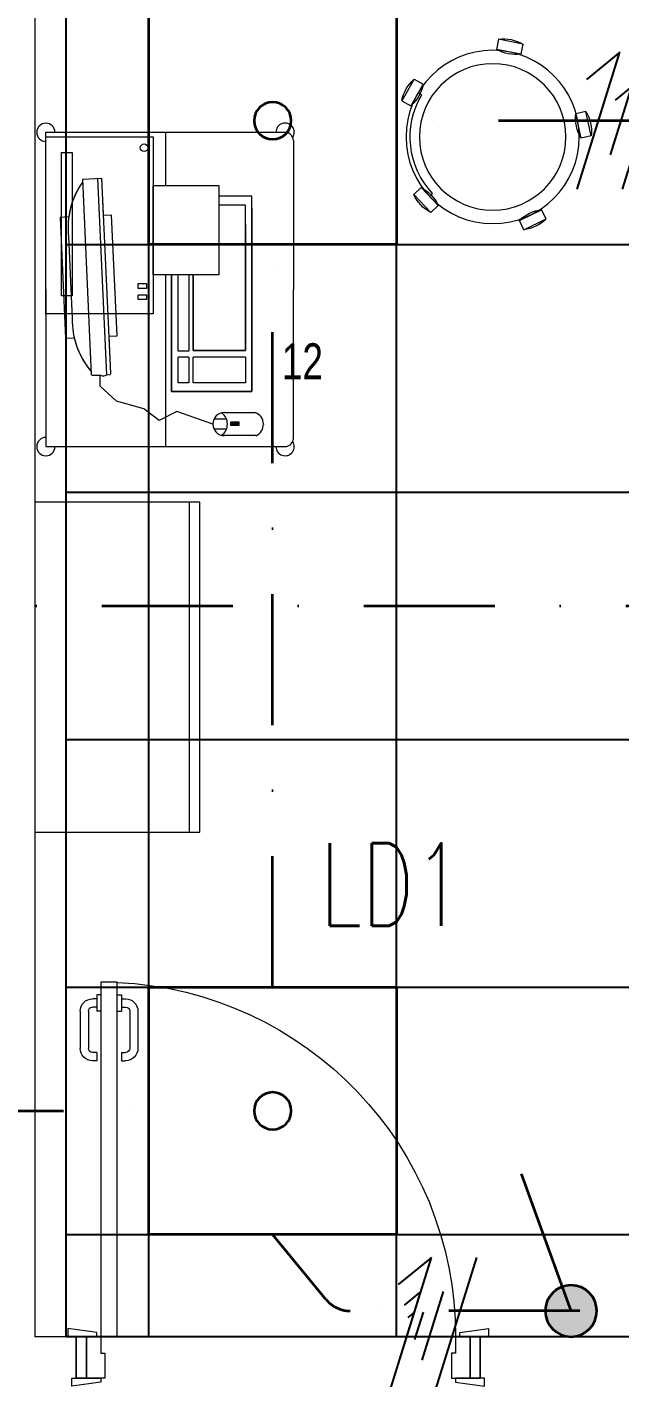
# Model space of a CAD drawing. Header units: inches. Extents: x -12418 to 183584, y -29325 to 19878.
# Drawn here: x 45264 to 46702, y -6947 to -3673 of the extents above; entities that cross this region are included whole.
import ezdxf
from ezdxf import colors
from ezdxf.entities.mleader import LeaderData, LeaderLine
from ezdxf.enums import TextEntityAlignment as Align
from ezdxf.math import Vec2, Vec3

# ---------------------------------------------------------------- set-up
doc = ezdxf.new("R2010")
doc.units = ezdxf.units.IN
doc.header["$LTSCALE"] = 25
doc.header["$MEASUREMENT"] = 0
doc.linetypes.add('DASHDOT', pattern=[25.4, 12.7, -6.35, 0, -6.35])
doc.layers.get('0').update_dxf_attribs({"color": 8})
for name, color, linetype, lineweight in [('00-Ground Floor$0$72_EGR_EQP_TAG', 142, 'Continuous', 5), ('00-Ground Floor$0$LOADING', 253, 'Continuous', 5), ('00-Ground Floor$0$Walls', 251, 'Continuous', 5), ('00-Ground Floor$0$Wooden Joinery', 251, 'Continuous', 5), ('E-LITE-CIRC-NUMB', 6, 'Continuous', 25), ('E-LITE-CLNG', 150, 'Continuous', 35), ('E-LITE-CLNG-CNDT', 6, 'DASHDOT', 35), ('E-LITE-CTRL', 6, 'Continuous', 25), ('E-LITE-IDEN', 6, 'Continuous', 25), ('E-LITE-SWCH @ 100', 3, 'Continuous', 35), ('E-LITE-TEXT', 6, 'Continuous', 25), ('E-POWR-WIRE', 6, 'Continuous', 25), ('E-POWR-WIRE @ 100', 6, 'Continuous', 25), ('E-POWR-WIRE @ 20', 6, 'Continuous', 25), ('E-POWR-WIRE @ 50', 6, 'Continuous', 25)]:
    doc.layers.add(name, color=color, linetype=linetype, lineweight=lineweight)
doc.layers.add('00-Ground Floor$0$False Ceiling', color=251, linetype='Continuous')
doc.styles.add('00-Ground Floor$0$X3G_ENTITY_257CFD', font='swisscl.ttf', dxfattribs={"height": 200})
doc.styles.add('DC_Elc_Romans', font='elc_romans.shx', dxfattribs={"width": 0.7})
doc.styles.add('DC_Simplex', font='SIMPLEX.shx', dxfattribs={"width": 0.7})

# ---------------------------------------------------------------- blocks, each defined once
blk = doc.blocks.new('00-Ground Floor$0$A$C72370EFE')
at = {"layer": '00-Ground Floor$0$Wooden Joinery'}
for p, q in [((-0.01, -0.03), (-0.01, -0.07)), ((0, -0.03), (-0.01, -0.03)), ((0.04, -0.03), (0.05, -0.03)), ((0.05, -0.03), (0.05, -0.07)), ((-0.01, -0.04), (-0.02, -0.04)), ((-0.01, -0.06), (-0.02, -0.06)), ((0.05, -0.04), (0.06, -0.04)), ((0.05, -0.06), (0.06, -0.06)), ((-0.05, -0.07), (-0.05, -0.16)), ((-0.03, -0.07), (-0.03, -0.16)), ((0, -0.07), (-0.01, -0.07)), ((0.04, -0.07), (0.05, -0.07)), ((0.07, -0.07), (0.07, -0.16)), ((0.09, -0.07), (0.09, -0.16)), ((-0.01, -0.17), (-0.02, -0.17)), ((-0.01, -0.19), (-0.02, -0.19)), ((-0.01, -0.17), (-0.01, -0.19)), ((0.05, -0.17), (0.06, -0.17)), ((0.05, -0.17), (0.05, -0.19)), ((0.05, -0.19), (0.06, -0.19))]:
    blk.add_line(p, q, dxfattribs=at)
for centre, radius, start, end in [((-0.02, -0.07), 0.03, 90, 180), ((-0.02, -0.07), 0.01, 90, 180), ((0.06, -0.07), 0.03, 0, 90), ((0.06, -0.07), 0.01, 0, 90), ((-0.02, -0.16), 0.03, 180, 270), ((-0.02, -0.16), 0.01, 180, 270), ((0.06, -0.16), 0.01, 270, 0), ((0.06, -0.16), 0.03, 270, 0)]:
    blk.add_arc(centre, radius, start, end, dxfattribs=at)
blk = doc.blocks.new('00-Ground Floor$0$A$C5DAD61B4')
at = {"layer": '00-Ground Floor$0$Wooden Joinery'}
for points in [[(80, 959.1), (80, 969.1), (10, 979.1), (10, 959.1)], [(940, 959.1), (940, 969.1), (1010, 979.1), (1010, 959.1)], [(70, 859.1), (70, 849.1), (0, 839.1), (0, 859.1)], [(120, 859.1), (120, 0), (80, 0), (80, 859.1)], [(950, 859.1), (950, 849.1), (1020, 839.1), (1020, 859.1)]]:
    blk.add_lwpolyline(points, close=True, dxfattribs=at)
for points in [[(45, 859.1), (45, 959.1), (20, 959.1), (20, 859.1), (45, 859.1)], [(45, 859.1), (80, 859.1), (80, 899.1), (90, 899.1), (90, 959.1), (45, 959.1), (45, 859.1)], [(975, 859.1), (940, 859.1), (940, 899.1), (930, 899.1), (930, 959.1), (975, 959.1), (975, 859.1)], [(975, 859.1), (975, 959.1), (1000, 959.1), (1000, 859.1), (975, 859.1)]]:
    blk.add_lwpolyline(points, dxfattribs=at)
blk.add_arc((80, 859.1), 860, 272.666, 0, dxfattribs=at)
at = {"layer": '00-Ground Floor$0$Wooden Joinery', "xscale": 999.9999999998854, "yscale": 999.9999999998854, "zscale": 999.9999999998854, "rotation": 180}
blk.add_blockref('00-Ground Floor$0$A$C72370EFE', (120, 0), dxfattribs=at)
blk = doc.blocks.new('00-Ground Floor$0$GF21027-P')
at = {"layer": '00-Ground Floor$0$LOADING'}
for p, q in [((0.4, 0.4), (-0.4, 0.4)), ((-0.4, 0.4), (-0.4, 0)), ((0.4, 0), (0.4, 0.4)), ((-0.4, 0.025), (0.4, 0.025)), ((-0.4, 0), (0.4, 0))]:
    blk.add_line(p, q, dxfattribs=at)
blk = doc.blocks.new('00-Ground Floor$0$M.168.61.15')
at = {"layer": '00-Ground Floor$0$LOADING'}
for p, q in [((-10248.8, 19911.8), (-10248.8, 20292.7)), ((-10248.8, 20292.7), (-9668.8, 20292.7)), ((-9958.8, 20292.7), (-9958.8, 20163.4)), ((-9648.8, 20272.7), (-9648.8, 19911.8)), ((-10160.3, 20179.3), (-10113, 20181.5)), ((-10160.3, 20179.3), (-10138.7, 19705.9)), ((-10101.1, 19705.1), (-10123, 20181)), ((-10091.3, 19708), (-10113, 20181.7)), ((-10108.9, 20091.4), (-10113, 20181.7)), ((-9749.5, 20110), (-9749.5, 19664.7)), ((-9749.5, 19664.7), (-9749.5, 20110)), ((-10193.1, 20087.5), (-10214.1, 20086.6)), ((-10193.1, 20087.5), (-10214.1, 20086.6)), ((-10214.1, 20086.6), (-10200.8, 19793.4)), ((-10214.1, 20086.6), (-10200.8, 19793.4)), ((-10089.4, 20092.2), (-10108.9, 20091.4)), ((-10089.4, 20092.2), (-10108.9, 20091.4)), ((-10076.1, 19799.1), (-10089.4, 20092.2)), ((-10076.1, 19799.1), (-10089.4, 20092.2)), ((-9765.1, 20069.2), (-9765.1, 19763.5)), ((-10193.8, 20040.3), (-10184.8, 19841.3)), ((-9958.8, 19947.3), (-9958.8, 19530.9)), ((-9944, 19664.7), (-9944, 19947.3)), ((-9944, 19947.3), (-9944, 19664.7)), ((-9902.4, 19947.3), (-9902.4, 19762.4)), ((-9892, 19763.5), (-9892, 19947.3)), ((-10248.8, 19911.8), (-10248.8, 19530.9)), ((-9648.8, 19550.9), (-9648.8, 19911.8)), ((-10200.8, 19793.4), (-10179.8, 19794.3)), ((-10200.8, 19793.4), (-10179.9, 19794.3)), ((-10095.5, 19798.2), (-10076.1, 19799.1)), ((-10095.5, 19798.2), (-10076.1, 19799.1)), ((-10091.3, 19708), (-10095.5, 19798.2)), ((-9928.4, 19685.5), (-9928.4, 19747.9)), ((-9902.4, 19747.9), (-9928.4, 19747.9)), ((-9902.4, 19747.9), (-9902.4, 19685.5)), ((-9765.1, 19763.5), (-9892, 19763.5)), ((-9765.1, 19747.9), (-9892, 19747.9)), ((-9892, 19685.5), (-9892, 19747.9)), ((-9765.1, 19747.9), (-9765.1, 19685.5)), ((-10139, 19713.2), (-10138.7, 19705.9)), ((-10136.6, 19704), (-10116.2, 19704.2)), ((-10136.6, 19704), (-10116.2, 19704.2)), ((-10116.9, 19677.7), (-10117.2, 19704.2)), ((-10101.1, 19705.1), (-10093.2, 19705.8)), ((-10101.1, 19705.1), (-10093.2, 19705.8)), ((-9902.4, 19685.5), (-9928.4, 19685.5)), ((-9765.1, 19685.5), (-9892, 19685.5)), ((-10077.1, 19641.4), (-10116.9, 19677.7)), ((-9749.5, 19664.7), (-9944, 19664.7)), ((-9944, 19664.7), (-9749.5, 19664.7)), ((-10011.5, 19622.3), (-10077.1, 19641.4)), ((-9974.3, 19593.8), (-10011.5, 19622.3)), ((-9931.1, 19616.3), (-9974.3, 19593.8)), ((-9844, 19585.4), (-9931.1, 19616.3)), ((-9811, 19597.7), (-9841.1, 19597.7)), ((-9811, 19573), (-9841.1, 19573)), ((-10248.8, 19530.9), (-9668.8, 19530.9))]:
    blk.add_line(p, q, dxfattribs=at)
for points in [[(-9988.6, 20281.4), (-9988.6, 19853.1), (-10248.8, 19853.1), (-10248.8, 20281.4)], [(-10184.6, 20243.5), (-10184.6, 19896.1), (-10210.9, 19896.1), (-10210.9, 20243.5)], [(-9829.3, 20163.4), (-9829.3, 19947.3), (-9988.6, 19947.3), (-9988.6, 20163.4)], [(-10004.9, 19926), (-10004.9, 19914.5), (-10025, 19914.5), (-10025, 19926)], [(-10004.9, 19898.7), (-10004.9, 19887.3), (-10025, 19887.3), (-10025, 19898.7)], [(-9780.9, 19591), (-9780.9, 19581.8), (-9800.5, 19581.8), (-9800.5, 19591)], [(-9783.4, 19588.5), (-9783.4, 19584.3), (-9798, 19584.3), (-9798, 19588.5)]]:
    blk.add_lwpolyline(points, close=True, dxfattribs=at)
for points in [[(-9944, 19947.3), (-9944, 19664.7), (-9749.5, 19664.7), (-9749.5, 20137.8), (-9829.3, 20137.8)], [(-9892, 19947.3), (-9892, 19763.5), (-9764.8, 19763.5), (-9764.8, 20116), (-9829.3, 20116)], [(-9902.4, 19947.3), (-9902.4, 19762.4), (-9928.4, 19762.4), (-9928.4, 19947.3)], [(-9816, 19613.4), (-9740.9, 19613.4)], [(-9721.3, 19585.4), (-9721.3, 19584.8)], [(-9739.5, 19557.4), (-9816, 19557.4)]]:
    blk.add_lwpolyline(points, dxfattribs=at)
blk.add_circle((-10010.6, 20255.2), 9.18, dxfattribs=at)
for centre, radius, start, end in [((-10248.8, 20292.7), 22.2, 0, 270), ((-9668.8, 20292.7), 22.2, 326.3067, 180), ((-9668.8, 20272.7), 20, 0, 90), ((-10002.1, 20061.1), 192.9, 144.9564, 186.199), ((-10002.1, 20061.1), 192.9, 144.9564, 172.1216), ((-9991.9, 19838), 192.9, 179.0011, 220.3267), ((-9991.9, 19838), 192.9, 193.0799, 220.3268), ((-10136.6, 19706), 2.08, 182.6241, 270.6241), ((-10136.6, 19706), 2.08, 182.6241, 270.6241), ((-10109.4, 19716.2), 13.8, 240.5606, 306.8112), ((-10109.4, 19716.2), 13.8, 240.5606, 306.8112), ((-10093.4, 19707.9), 2.08, 274.6241, 2.6239), ((-10093.4, 19707.9), 2.08, 274.6241, 2.6239), ((-9816, 19585.4), 28, 90, 270), ((-9841.6, 19585.4), 33, 304.6644, 55.3356), ((-9751.5, 19585.1), 30.2, 293.3421, 69.5419), ((-10248.8, 19530.9), 22.2, 90, 0), ((-9668.8, 19550.9), 20, 270, 0), ((-9668.8, 19530.9), 22.2, 180, 33.6936)]:
    blk.add_arc(centre, radius, start, end, dxfattribs=at)
blk = doc.blocks.new('00-Ground Floor$0$A$Ce9e1c4c3')
at = {"layer": '00-Ground Floor$0$False Ceiling', "color": 254}
for p, q in [((-54641.5, -6847.4, 0), (-54641.5, -2847.4, 0)), ((-51257.6, -6847.4, 0), (-54641.5, -6847.4, 0))]:
    blk.add_line(p, q, dxfattribs=at)
at = {"layer": '00-Ground Floor$0$False Ceiling', "color": 254, "linetype": 'Continuous'}
for p, q in [((-54440.6, -6847.4), (-54440.6, -2847.4)), ((-53840.6, -6847.4), (-53840.6, -2847.4)), ((-54641.5, -4200), (-51257.6, -4200)), ((-54641.5, -4800), (-51257.6, -4800)), ((-54641.5, -5400), (-51257.6, -5400)), ((-54641.5, -6000), (-51257.6, -6000)), ((-54641.5, -6600), (-51257.6, -6600))]:
    blk.add_line(p, q, dxfattribs=at)
blk = doc.blocks.new('00-Ground Floor')
at = {"layer": '00-Ground Floor$0$LOADING', "extrusion": (-2.75759e-10, -1.16581e-09, -1)}
for p, q in [((46407, -3702.5, 0), (46402.2, -3727, 0)), ((46461, -3738.6, 0), (46402.2, -3727, 0)), ((46465.9, -3714, 0), (46407, -3702.5, 0)), ((46465.9, -3714, 0), (46461, -3738.6, 0)), ((46202.4, -3799.2, 0), (46172.6, -3851.3, 0)), ((46224.1, -3811.6, 0), (46194.3, -3863.7, 0)), ((46202.4, -3799.2, 0), (46224.1, -3811.6, 0)), ((46172.6, -3851.3, 0), (46194.3, -3863.7, 0)), ((46220.8, -3837.4, 0), (46212.2, -3832.3, 0)), ((46619, -3877.9, 0), (46594.6, -3883.1, 0)), ((46607.1, -3941.8, 0), (46594.6, -3883.1, 0)), ((46631.5, -3936.6, 0), (46619, -3877.9, 0)), ((46631.5, -3936.6, 0), (46607.1, -3941.8, 0)), ((46219.5, -4061.7, 0), (46201.4, -4078.9, 0)), ((46242.7, -4122.4, 0), (46201.4, -4078.9, 0)), ((46260.8, -4105.2, 0), (46219.5, -4061.7, 0)), ((46247, -4076, 0), (46239.7, -4082.8, 0)), ((46260.8, -4105.2, 0), (46242.7, -4122.4, 0)), ((46457.5, -4141.7, 0), (46511.5, -4115.6, 0)), ((46522.4, -4138.1, 0), (46511.5, -4115.6, 0)), ((46468.3, -4164.2, 0), (46457.5, -4141.7, 0)), ((46468.3, -4164.2, 0), (46522.4, -4138.1, 0))]:
    blk.add_line(p, q, dxfattribs=at)
for radius in [210, 177.5]:
    blk.add_circle((-46392.9, -3939.2, 0), radius, dxfattribs=at)
for centre, radius, start, end in [((-46419.6, -3794.1, 0), 92.5, 82.1819, 120.0312), ((-46448.5, -3646.9, 0), 92.5, 262.1819, 300.0312), ((-46263.5, -3868.7, 0), 92.5, 10.8573, 48.7066), ((-46133.3, -3794.2, 0), 92.5, 190.8573, 228.7066), ((-46392.9, -3939.2, 0), 200, 316.853, 30.615), ((-46686.4, -3894.2, 0), 92.5, 329.0275, 6.8768), ((-46539.7, -3925.5, 0), 92.5, 149.0275, 186.8768), ((-46285.5, -4040.4, 0), 92.5, 297.5282, 335.3775), ((-46176.7, -4143.7, 0), 92.5, 117.5282, 155.3775), ((-46522.5, -4207.4, 0), 92.5, 45.294, 83.1433), ((-46457.3, -4072.3, 0), 92.5, 225.294, 263.1433)]:
    blk.add_arc(centre, radius, start, end, dxfattribs=at)
at = {"layer": '00-Ground Floor$0$Walls'}
for p, q in [((45282.9, -2847.4, 0), (45282.9, -6847.4, 0)), ((45382.9, -6847.4, 0), (45282.9, -6847.4, 0)), ((45382.9, -6847.4, 0), (45382.9, -6947.4, 0)), ((48817.9, -6847.4, 0), (46362.9, -6847.4, 0)), ((46362.9, -6847.4, 0), (46362.9, -6947.4, 0))]:
    blk.add_line(p, q, dxfattribs=at)
at = {"layer": '00-Ground Floor$0$False Ceiling', "color": 254}
blk.add_blockref('00-Ground Floor$0$A$Ce9e1c4c3', (100000, 0), dxfattribs=at)
at = {"layer": '00-Ground Floor$0$LOADING'}
blk.add_blockref('00-Ground Floor$0$M.168.61.15', (55558.4, -24220.7), dxfattribs=at)
at = {"layer": '00-Ground Floor$0$LOADING', "color": 1, "xscale": 1000, "yscale": 1000, "zscale": 1000, "rotation": 90.00000002091177}
blk.add_blockref('00-Ground Floor$0$GF21027-P', (45682.9, -5224.5, 0), dxfattribs=at)
at = {"layer": '00-Ground Floor$0$Wooden Joinery', "xscale": -1, "rotation": 180}
blk.add_blockref('00-Ground Floor$0$A$C5DAD61B4', (45362.9, -5988.4, 0), dxfattribs=at)
at = {"layer": '00-Ground Floor$0$72_EGR_EQP_TAG', "insert": (45931.6, -4439.5, 0), "char_height": 87.47, "attachment_point": 2, "style": '00-Ground Floor$0$X3G_ENTITY_257CFD'}
blk.add_mtext('12', dxfattribs=at)
blk = doc.blocks.new('*U14')
blk.add_lwpolyline([(-300, 300), (-300, -300), (300, -300), (300, 300)], close=True)
blk.add_circle((0, 0), 45)
at = {"layer": 'E-LITE-CIRC-NUMB', "style": 'DC_Simplex', "width": 0.7, "flags": 8}
blk.add_attdef('CIRCUIT', text='', height=200, rotation=0, dxfattribs=at).set_placement((-473.9, 300), align=Align.RIGHT)
at = {"layer": 'E-LITE-CTRL', "style": 'DC_Simplex', "width": 0.7, "flags": 8}
blk.add_attdef('CONTROL', (1118.9, -935), '', height=200, rotation=360, dxfattribs=at)
at = {"layer": 'E-LITE-IDEN', "style": 'DC_Simplex', "width": 0.7, "flags": 8}
blk.add_attdef('TYPE', (-114.6, 448.6), '', height=200, rotation=360, dxfattribs=at)
blk = doc.blocks.new('*U37')
blk.add_hatch(color=256).paths.add_polyline_path([(-0.625, -0.625, 1), (0.625, -0.625, 1)])
blk.add_line((0, -0.625), (-1.2, -3.947))
blk.add_circle((0, -0.625), 0.625)
at = {"layer": 'E-LITE-CTRL', "style": 'DC_Simplex', "width": 0.7, "flags": 8}
blk.add_attdef('CONTROL', (-26.627, -10.116), '', height=2, rotation=360, dxfattribs=at)
at = {"layer": 'E-LITE-IDEN', "style": 'DC_Simplex', "width": 0.7, "flags": 8}
blk.add_attdef('TYPE', text='', height=2, rotation=360, dxfattribs=at).set_placement((-31.991, -10.116), align=Align.RIGHT)
blk = doc.blocks.new('*U77')
for p, q in [((-0.515, -1.66), (0.515, 1.66)), ((0.515, 1.66), (-0.287, 1.001)), ((0.587, -1.663), (1.617, 1.658))]:
    blk.add_line(p, q)
blk = doc.blocks.new('*U1222')
at = {"layer": 'E-POWR-WIRE @ 100', "xscale": 100, "yscale": 100, "zscale": 100}
blk.add_blockref('*U77', (46192.7, -6821.1, 0), dxfattribs=at)
at = {"layer": 'E-POWR-WIRE @ 20', "xscale": 20, "yscale": 20, "zscale": 20}
blk.add_blockref('*U77', (46192.7, -6821.1, 0), dxfattribs=at)
at = {"layer": 'E-POWR-WIRE @ 50', "xscale": 50, "yscale": 50, "zscale": 50}
blk.add_blockref('*U77', (46192.7, -6821.1, 0), dxfattribs=at)
blk = doc.blocks.new('*U74')
for p, q in [((-1.617, -1.658), (-0.587, 1.663)), ((-0.587, 1.663), (-1.389, 1.004)), ((-0.515, -1.66), (0.515, 1.66)), ((0.587, -1.663), (1.617, 1.658)), ((1.078, 1.659), (2.157, 1.657))]:
    blk.add_line(p, q)
at = {"const_width": 0.414}
blk.add_lwpolyline([(0.19, 1.278, 1), (0.604, 1.277, 1)], format="xyb", close=True, dxfattribs=at)
blk = doc.blocks.new('*U1302')
at = {"layer": 'E-POWR-WIRE @ 100', "xscale": 100, "yscale": 100, "zscale": 100}
blk.add_blockref('*U74', (46759.440017, -3900), dxfattribs=at)
at = {"layer": 'E-POWR-WIRE @ 20', "xscale": 20, "yscale": 20, "zscale": 20}
blk.add_blockref('*U74', (46759.440017, -3900), dxfattribs=at)
at = {"layer": 'E-POWR-WIRE @ 50', "xscale": 50, "yscale": 50, "zscale": 50}
blk.add_blockref('*U74', (46759.440017, -3900), dxfattribs=at)
blk = doc.blocks.new('DC_Arrow-ArrowEllipse')
at = {"color": 0}
blk.add_ellipse((0, 0), major_axis=(0.4, 0), ratio=0.4, dxfattribs=at)
at = {"color": 0, "ltscale": 0.5}
blk.add_solid([(-1.4, 0.167), (-0.4, 0), (-1.4, -0.167)], dxfattribs=at)

msp = doc.modelspace()

# ---------------------------------------------------------------- linework, layer by layer
at = {"layer": 'E-LITE-CLNG-CNDT'}
for points in [[(47359.4, -3900), (46159.4, -3900)], [(45859.4, -6000), (45859.4, -4200)], [(44400, -6300), (45559.4, -6300)]]:
    msp.add_lwpolyline(points, dxfattribs=at)
at = {"layer": 'E-LITE-CLNG-CNDT', "color": 1}
msp.add_lwpolyline([(44100, -4200), (44100, -5000.5, 0.414214), (44175, -5075.5), (47584.4, -5075.5, -0.414214), (47659.4, -5150.5), (47659.4, -6000)], format="xyb", dxfattribs=at)
at = {"layer": 'E-LITE-CLNG-CNDT', "elevation": 0}
msp.add_lwpolyline([(46604.4, -6784.9), (46047.3, -6784.9, -0.223964), (45989.4, -6757.6), (45859.4, -6600)], format="xyb", dxfattribs=at)

# ---------------------------------------------------------------- block references
at = {"layer": 'E-LITE-CLNG'}
ref = msp.add_blockref('*U14', (45859.4, -3900), dxfattribs=dict(at, xscale=-1))
ref.add_attrib('TYPE', 'LD1', (45974, -3451.4), dxfattribs={"layer": 'E-LITE-IDEN', "height": 200, "rotation": 0, "style": 'DC_Simplex', "width": 0.7, "flags": 8})
ref = msp.add_blockref('*U14', (45859.4, -6300), dxfattribs=dict(at, xscale=-1))
ref.add_attrib('TYPE', 'LD1', (45974, -5851.4), dxfattribs={"layer": 'E-LITE-IDEN', "height": 200, "rotation": 0, "style": 'DC_Simplex', "width": 0.7, "flags": 8})
at = {"layer": 'E-LITE-CLNG-CNDT', "color": 1}
msp.add_blockref('00-Ground Floor', (0, 0), dxfattribs=at)
at = {"layer": 'E-LITE-SWCH @ 100', "xscale": -100, "yscale": 100, "zscale": 100, "rotation": 180}
msp.add_blockref('*U37', (46582.9, -6847.4, 0), dxfattribs=at)
at = {"layer": 'E-POWR-WIRE'}
for name in ['*U1302', '*U1222']:
    msp.add_blockref(name, (0, 0), dxfattribs=at)

# ---------------------------------------------------------------- leaders
at = {"layer": 'E-LITE-TEXT'}
ml = msp.add_multileader_mtext('Standard', dxfattribs=at)
ml.set_content('U11 TO U20 DOWN FROM F1 ', color=256, style='DC_Elc_Romans')
ml.set_leader_properties(color=45)
ml.set_arrow_properties(name='DC_Arrow-ArrowEllipse')
ml.build(insert=Vec2(0, 0))
ml.multileader.update_dxf_attribs({"dogleg_length": 2, "arrow_head_size": 200, "scale": 100})
ctx = ml.context
ctx.base_point, ctx.scale, ctx.char_height, ctx.arrow_head_size, ctx.landing_gap_size, ctx.plane_origin = Vec3(23452.1, -3798.4, 0), 100, 200, 200, 200, Vec3(7708.7, -2720.8, 0)
notes = []
notes.append((ctx, [(0, (1, 1, 0), (23252.1, -3798.4, 0), (1, 0), 200, [(0, [(23296.8, -4422.8, 0)], 0, [])])]))
ctx.mtext.insert, ctx.mtext.width, ctx.mtext.flow_direction = Vec3(23652.1, -3698.4, 0), 1599.322, 5
for ctx, leaders in notes:
    for number, flags, end, landing, length, lines in leaders:
        leader = LeaderData()
        leader.index, (leader.has_last_leader_line, leader.has_dogleg_vector, leader.attachment_direction) = number, flags
        leader.last_leader_point, leader.dogleg_vector, leader.dogleg_length = Vec3(end), Vec3(landing), length
        for number, points, colour, breaks in lines:
            line = LeaderLine()
            line.index, line.vertices, line.color, line.breaks = number, Vec3.list(points), colors.encode_raw_color(colour), breaks
            leader.lines.append(line)
        ctx.leaders.append(leader)

doc.saveas('drawing.dxf')
